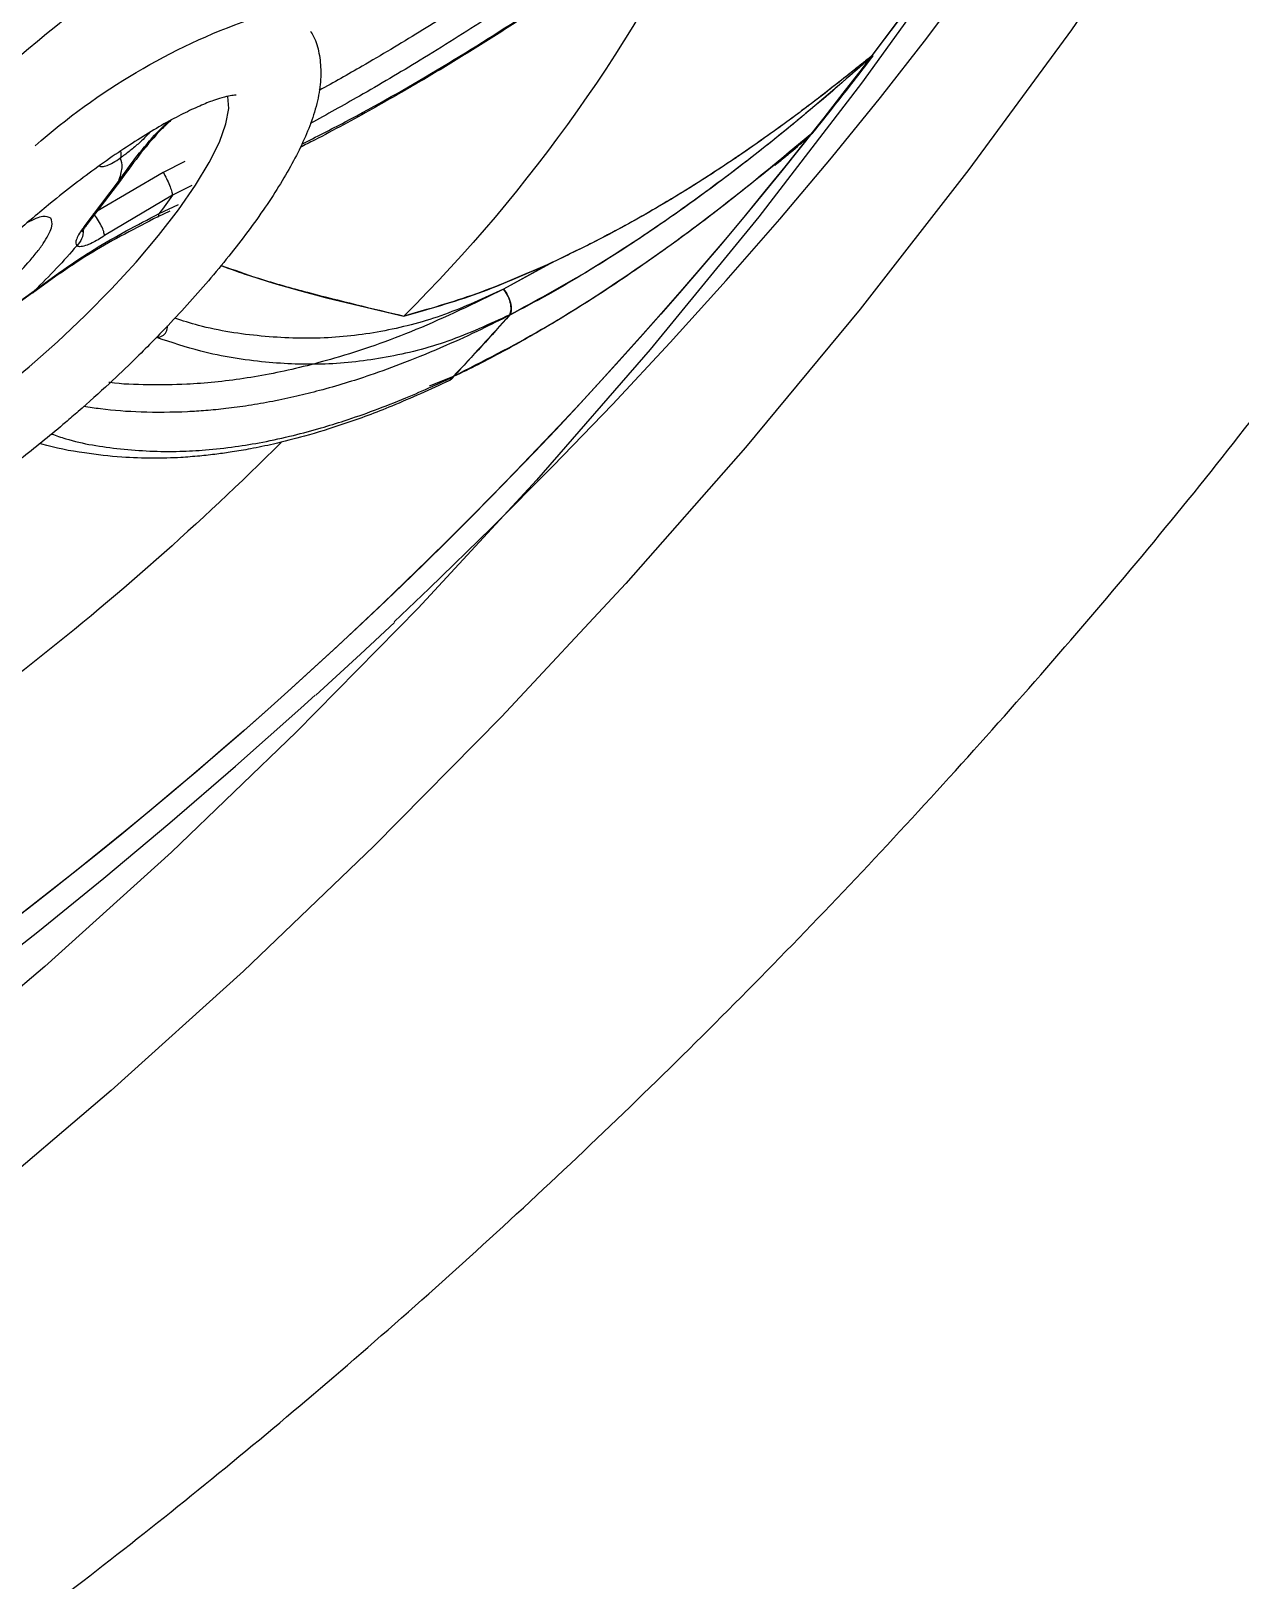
# Model space of a CAD drawing. Header units: inches. Extents: x 0 to 84, y -22 to 124.
# Drawn here: x 16.493 to 17.668, y 70.978 to 72.484 of the extents above; entities that cross this region are included whole.
import ezdxf

# ---------------------------------------------------------------- set-up
doc = ezdxf.new("R2010")
doc.units = ezdxf.units.IN
doc.header["$MEASUREMENT"] = 0
doc.layers.add('1', color=4, linetype='Continuous')
doc.layers.add('EXPORT', color=7, linetype='Continuous')
doc.layers.get('EXPORT').off()

# ---------------------------------------------------------------- blocks, each defined once
blk = doc.blocks.new('3.65 -1')
at = {"layer": '1', "color": 3, "linetype": 'Continuous', "lineweight": 25}
for p, q in [((-0.1629, -0.5992), (-0.1591, -0.5989)), ((-0.1628, -0.5993), (-0.1082, -0.6088)), ((-0.1047, -0.6084), (-0.1591, -0.5989)), ((-0.197, -0.6221), (-0.1245, -0.6059)), ((0.0321, -0.6136), (-0.0268, -0.621)), ((-0.0242, -0.6215), (0.0349, -0.614)), ((-0.2198, -0.6287), (-0.197, -0.6221)), ((-0.1886, -0.6444), (-0.1134, -0.6283)), ((-0.2087, -0.6503), (-0.1886, -0.6444)), ((-0.1669, -0.6487), (-0.1868, -0.6551)), ((-0.1761, -0.6541), (-0.1638, -0.6502)), ((-0.416, -0.9442), (-0.3623, -0.9306)), ((-0.4143, -0.9437), (-0.3623, -0.9304)), ((-0.2687, -0.9595), (-0.245, -0.9504)), ((-0.264, -0.9601), (-0.2612, -0.9593)), ((-0.064, -1.0956), (-0.019, -1.0958)), ((-0.019, -1.0958), (0.0403, -1.0954))]:
    blk.add_line(p, q, dxfattribs=at)
at = {"layer": '1', "color": 3, "linetype": 'Continuous', "lineweight": 25, "flags": 128}
for points in [[(0.2556, -0.61), (0.2522, -0.6154), (0.2425, -0.6246), (0.228, -0.6335), (0.2092, -0.6417), (0.1863, -0.6492), (0.1597, -0.6559), (0.1299, -0.6615), (0.0975, -0.6661), (0.063, -0.6696), (0.027, -0.6718), (-0.0098, -0.6728), (-0.0467, -0.6724), (-0.0832, -0.6708), (-0.1185, -0.668), (-0.152, -0.664), (-0.1832, -0.6588), (-0.2115, -0.6526), (-0.2363, -0.6455), (-0.2572, -0.6377), (-0.2739, -0.6291), (-0.286, -0.6201), (-0.2934, -0.6107), (-0.2934, -0.6107)], [(-0.1082, -0.6088), (-0.1068, -0.6089), (-0.1047, -0.6084)], [(-0.0242, -0.6215), (-0.0252, -0.6216), (-0.0268, -0.621)], [(-0.0643, -1.0951), (-0.111, -1.0945), (-0.1959, -1.0925), (-0.2802, -1.0892), (-0.3636, -1.0847), (-0.4458, -1.0789), (-0.5265, -1.0718), (-0.6056, -1.0636), (-0.6827, -1.0542), (-0.7575, -1.0436), (-0.8298, -1.0319), (-0.8994, -1.0192), (-0.966, -1.0054), (-1.0294, -0.9907), (-1.0894, -0.975), (-1.1458, -0.9585), (-1.1983, -0.9411), (-1.2469, -0.923), (-1.2913, -0.9042), (-1.3069, -0.8969)], [(1.2717, -0.8955), (1.2464, -0.9072), (1.2014, -0.9259), (1.1522, -0.9439), (1.099, -0.9612), (1.042, -0.9776), (0.9815, -0.9931), (0.9175, -1.0077), (0.8504, -1.0213), (0.7804, -1.0339), (0.7077, -1.0454), (0.6325, -1.0557), (0.555, -1.065), (0.4757, -1.073), (0.3947, -1.0799), (0.3122, -1.0855), (0.2287, -1.0898), (0.1443, -1.0929), (0.0594, -1.0947), (0.0406, -1.095)]]:
    blk.add_lwpolyline(points, dxfattribs=at)
at = {"layer": '1', "color": 3, "linetype": 'Continuous', "lineweight": 25}
for centre, radius, start, end in [((-0.0293, -3.2426), 2.8021, 87.0398, 102.0653), ((-0.108, -1.1542), 0.6359, 91.3985, 113.3229), ((-0.17, -0.5728), 0.0123, 209.6526, 240.4285), ((-0.0869, -0.597), 0.0201, 221.9171, 269.8443), ((-0.0744, -0.13), 0.5269, 257.4799, 259.8922), ((-0.2211, 0.6353), 1.5199, 248.3027, 268.0243), ((-0.0047, 1.9064), 2.8006, 268.0045, 281.643), ((-0.0119, 3.3639), 4.4387, 256.7037, 281.8458), ((-0.0126, 3.3615), 4.4364, 256.765, 281.9156), ((-0.0425, 2.38), 3.3471, 264.7338, 266.125), ((-0.0425, 2.3799), 3.3472, 264.7339, 266.1251), ((-0.2014, 2.3199), 3.3785, 260.1431, 261.7756), ((-0.2015, 2.3198), 3.3784, 260.1432, 261.7758)]:
    blk.add_arc(centre, radius, start, end, dxfattribs=at)
for points, knots in [([(-1.4284, -0.682), (-1.4284, -0.6818), (-1.4291, -0.6765), (-1.4271, -0.6674), (-1.4222, -0.6532), (-1.4143, -0.6393), (-1.4032, -0.6249), (-1.3887, -0.61), (-1.3706, -0.5946), (-1.3489, -0.5789), (-1.3235, -0.5631), (-1.2944, -0.5472), (-1.2617, -0.5315), (-1.2255, -0.5159), (-1.1858, -0.5007), (-1.1427, -0.4859), (-1.0965, -0.4716), (-1.0472, -0.4578), (-0.995, -0.4446), (-0.94, -0.4321), (-0.8825, -0.4203), (-0.8225, -0.4092), (-0.7604, -0.399), (-0.6963, -0.3896), (-0.6304, -0.381), (-0.5631, -0.3734), (-0.4945, -0.3666), (-0.4252, -0.3609), (-0.3556, -0.3561), (-0.2871, -0.3523), (-0.2225, -0.3495), (-0.166, -0.3477), (-0.1147, -0.3466), (-0.0673, -0.346), (-0.0346, -0.3459), (-0.019, -0.3459)], [0, 0, 0, 0, 0.000892, 0.044288, 0.078096, 0.110004, 0.141146, 0.172071, 0.203025, 0.234122, 0.265442, 0.297001, 0.328789, 0.360782, 0.392955, 0.425281, 0.457735, 0.490295, 0.52294, 0.555651, 0.588412, 0.621206, 0.654015, 0.686819, 0.719595, 0.75231, 0.784916, 0.817331, 0.849405, 0.880809, 0.910643, 0.936695, 0.956537, 0.979196, 1, 1, 1, 1]), ([(-0.3001, -0.6154), (-0.3001, -0.6154), (-0.3002, -0.6155), (-0.2972, -0.613), (-0.2909, -0.6091), (-0.2809, -0.6042), (-0.2673, -0.5989), (-0.2502, -0.5934), (-0.23, -0.588), (-0.2069, -0.5831), (-0.1816, -0.5786), (-0.1545, -0.5748), (-0.1261, -0.5717), (-0.0993, -0.5696), (-0.0749, -0.5682), (-0.0491, -0.5672), (-0.0305, -0.5671), (-0.019, -0.567)], [0, 0, 0, 0, 0.032085, 0.091063, 0.153609, 0.219761, 0.289111, 0.36107, 0.435002, 0.510257, 0.586142, 0.661754, 0.735497, 0.810691, 0.865318, 0.917049, 1, 1, 1, 1]), ([(-0.0868, -0.5803), (-0.0859, -0.5781), (-0.0844, -0.5747), (-0.0762, -0.5706), (-0.0702, -0.5689), (-0.0672, -0.568)], [0, 0, 0, 0, 0.482787, 0.745266, 1, 1, 1, 1]), ([(-0.2137, -0.5847), (-0.2114, -0.5849), (-0.2067, -0.5854), (-0.1972, -0.5853), (-0.1864, -0.5848), (-0.1795, -0.5839), (-0.176, -0.5835)], [0, 0, 0, 0, 0.207427, 0.432892, 0.717927, 1, 1, 1, 1]), ([(-0.1558, -0.5752), (-0.1562, -0.576), (-0.157, -0.5777), (-0.1615, -0.5801), (-0.1677, -0.5821), (-0.1732, -0.583), (-0.176, -0.5835)], [0, 0, 0, 0, 0.249864, 0.499991, 0.749866, 1, 1, 1, 1]), ([(-0.176, -0.5835), (-0.1747, -0.5862), (-0.1721, -0.5915), (-0.1634, -0.5965), (-0.1591, -0.5989)], [0, 0, 0, 0, 0.5, 1, 1, 1, 1]), ([(0.0487, -0.5803), (0.0478, -0.5825), (0.0464, -0.5859), (0.038, -0.59), (0.0292, -0.5928), (0.0185, -0.5951), (0.0027, -0.5972), (-0.019, -0.5983), (-0.0407, -0.5972), (-0.0565, -0.5951), (-0.0673, -0.5928), (-0.076, -0.59), (-0.0845, -0.5859), (-0.0859, -0.5825), (-0.0868, -0.5803)], [0, 0, 0, 0, 0.1197215, 0.184811, 0.2499999, 0.3150895, 0.3802785, 0.5, 0.6197215, 0.684811, 0.75, 0.8150895, 0.8802785, 1, 1, 1, 1]), ([(-0.237, -0.5901), (-0.2328, -0.5901), (-0.2091, -0.5903), (-0.1838, -0.5952), (-0.163, -0.5992)], [0, 0, 0, 0, 0.174215, 1, 1, 1, 1]), ([(-0.1591, -0.5989), (-0.1795, -0.5948), (-0.2049, -0.5897), (-0.229, -0.5893), (-0.2338, -0.5892)], [0, 0, 0, 0, 0.799275, 1, 1, 1, 1]), ([(-0.1134, -0.6283), (-0.1141, -0.6273), (-0.1156, -0.6252), (-0.1178, -0.6193), (-0.1195, -0.6121), (-0.12, -0.6073), (-0.1202, -0.605)], [0, 0, 0, 0, 0.241066, 0.5, 0.758934, 1, 1, 1, 1]), ([(-0.1134, -0.6283), (-0.1109, -0.6278), (-0.106, -0.627), (-0.0991, -0.6251), (-0.0927, -0.6228), (-0.088, -0.6199), (-0.0873, -0.618), (-0.087, -0.6171)], [0, 0, 0, 0, 0.168973, 0.334711, 0.541495, 0.770886, 1, 1, 1, 1]), ([(-0.1081, -0.6088), (-0.1074, -0.6089), (-0.1051, -0.6093), (-0.1025, -0.61), (-0.1004, -0.6107), (-0.1003, -0.6108), (-0.1002, -0.6108)], [0, 0, 0, 0, 0.14716, 0.485903, 0.787364, 1, 1, 1, 1]), ([(-0.1047, -0.6084), (-0.102, -0.6089), (-0.0968, -0.61), (-0.0912, -0.6121), (-0.0874, -0.6145), (-0.0871, -0.6162), (-0.087, -0.6171)], [0, 0, 0, 0, 0.249863, 0.499991, 0.749867, 1, 1, 1, 1]), ([(-0.087, -0.6171), (-0.0773, -0.6181), (-0.058, -0.6202), (-0.0372, -0.6208), (-0.0268, -0.621)], [0, 0, 0, 0, 0.5, 1, 1, 1, 1]), ([(-0.3953, -0.6191), (-0.395, -0.621), (-0.3936, -0.6288), (-0.3868, -0.6412), (-0.3758, -0.6559), (-0.3608, -0.6692), (-0.343, -0.6808), (-0.3226, -0.6908), (-0.3007, -0.6994), (-0.2766, -0.707), (-0.2504, -0.7138), (-0.2222, -0.7197), (-0.1925, -0.7247), (-0.1619, -0.7289), (-0.1308, -0.7321), (-0.1023, -0.7342), (-0.0763, -0.7356), (-0.0496, -0.7366), (-0.0304, -0.7367), (-0.019, -0.7368)], [0, 0, 0, 0, 0.016374, 0.067388, 0.123545, 0.188443, 0.261013, 0.329471, 0.395944, 0.462629, 0.52924, 0.595519, 0.661137, 0.725524, 0.787345, 0.848074, 0.892013, 0.936209, 1, 1, 1, 1]), ([(-0.197, -0.6221), (-0.1965, -0.6243), (-0.1954, -0.6288), (-0.1931, -0.6355), (-0.1907, -0.6411), (-0.1893, -0.6433), (-0.1886, -0.6444)], [0, 0, 0, 0, 0.244401, 0.503416, 0.760556, 1, 1, 1, 1]), ([(-0.0268, -0.621), (-0.0502, -0.6238), (-0.0967, -0.6294), (-0.1436, -0.6423), (-0.1669, -0.6487)], [0, 0, 0, 0, 0.5026095, 1, 1, 1, 1]), ([(-0.1638, -0.6502), (-0.1405, -0.6436), (-0.0938, -0.6303), (-0.0474, -0.6244), (-0.0241, -0.6215)], [0, 0, 0, 0, 0.497801, 1, 1, 1, 1]), ([(-0.019, -0.7368), (-0.0054, -0.7367), (0.0136, -0.7365), (0.0414, -0.7354), (0.0647, -0.7342), (0.0918, -0.7321), (0.1192, -0.7294), (0.1468, -0.7258), (0.1737, -0.7216), (0.1996, -0.7166), (0.2242, -0.7109), (0.2472, -0.7044), (0.2685, -0.6973), (0.2881, -0.6892), (0.306, -0.6801), (0.322, -0.6696), (0.3359, -0.6577), (0.347, -0.644), (0.3544, -0.6313), (0.3564, -0.6227), (0.3571, -0.6198)], [0, 0, 0, 0, 0.076704, 0.107452, 0.158267, 0.210495, 0.266004, 0.323334, 0.381922, 0.441336, 0.501312, 0.561711, 0.622518, 0.683839, 0.745872, 0.808553, 0.869019, 0.923929, 0.974299, 1, 1, 1, 1]), ([(-0.1638, -0.6501), (-0.1639, -0.6502), (-0.1644, -0.6504), (-0.1654, -0.65), (-0.1664, -0.6491), (-0.1669, -0.6487)], [0, 0, 0, 0, 0.1298755, 0.5801113, 1, 1, 1, 1]), ([(-0.9812, -0.7355), (-0.9441, -0.7363), (-0.8709, -0.7378), (-0.7797, -0.7332), (-0.7122, -0.7275), (-0.6675, -0.7228), (-0.623, -0.7172), (-0.5787, -0.7108), (-0.5284, -0.7025), (-0.4718, -0.6918), (-0.4144, -0.6797), (-0.378, -0.6708), (-0.3625, -0.6671)], [0, 0, 0, 0, 0.187094, 0.368566, 0.440128, 0.511263, 0.582066, 0.65262, 0.722992, 0.822629, 0.924468, 1, 1, 1, 1]), ([(-0.9872, -0.7591), (-0.9752, -0.7595), (-0.9483, -0.7604), (-0.9028, -0.7607), (-0.8535, -0.7599), (-0.8076, -0.758), (-0.7679, -0.7556), (-0.733, -0.753), (-0.6976, -0.7497), (-0.6623, -0.7459), (-0.6265, -0.7415), (-0.5921, -0.7367), (-0.5604, -0.7318), (-0.5147, -0.7242), (-0.4571, -0.7132), (-0.3917, -0.699), (-0.3519, -0.6891), (-0.3342, -0.6847)], [0, 0, 0, 0, 0.057878, 0.129448, 0.214646, 0.287757, 0.340461, 0.396516, 0.446599, 0.50086, 0.556405, 0.608555, 0.656354, 0.699875, 0.815622, 0.918173, 1, 1, 1, 1]), ([(-0.9705, -0.7813), (-0.9365, -0.7816), (-0.8729, -0.782), (-0.7817, -0.7774), (-0.7038, -0.7706), (-0.6391, -0.7629), (-0.5843, -0.7549), (-0.5347, -0.7466), (-0.4863, -0.7373), (-0.4374, -0.727), (-0.384, -0.7144), (-0.3416, -0.7037), (-0.3162, -0.6964), (-0.3113, -0.695)], [0, 0, 0, 0, 0.157681, 0.294763, 0.411243, 0.507115, 0.584062, 0.657299, 0.730449, 0.80351, 0.88011, 0.976585, 1, 1, 1, 1]), ([(-0.3144, -0.6937), (-0.3296, -0.6981), (-0.3772, -0.7118), (-0.4598, -0.731), (-0.5416, -0.7469), (-0.6059, -0.7571), (-0.6506, -0.7633), (-0.6968, -0.7687), (-0.7409, -0.773), (-0.7817, -0.7761), (-0.8212, -0.7784), (-0.8613, -0.78), (-0.9021, -0.7809), (-0.9379, -0.781), (-0.959, -0.7807), (-0.9684, -0.7805)], [0, 0, 0, 0, 0.072291, 0.226984, 0.381633, 0.445982, 0.518312, 0.583468, 0.65429, 0.717289, 0.768117, 0.833621, 0.900552, 0.955945, 1, 1, 1, 1]), ([(-0.3623, -0.9304), (-0.3424, -0.9239), (-0.3028, -0.9112), (-0.2495, -0.8827), (-0.2009, -0.8475), (-0.1581, -0.8046), (-0.1273, -0.7663), (-0.1128, -0.7406), (-0.1088, -0.7336)], [0, 0, 0, 0, 0.188043, 0.373404, 0.556605, 0.744755, 0.930393, 1, 1, 1, 1]), ([(-0.3623, -0.9306), (-0.3319, -0.9213), (-0.2719, -0.9029), (-0.21, -0.8754), (-0.1681, -0.8533), (-0.1421, -0.8381), (-0.1177, -0.8222), (-0.0948, -0.8057), (-0.0704, -0.7863), (-0.0453, -0.7633), (-0.0274, -0.7456), (-0.0195, -0.736), (-0.0193, -0.7358)], [0, 0, 0, 0, 0.20172, 0.397379, 0.474536, 0.551232, 0.627571, 0.70364, 0.779513, 0.88694, 0.99674, 1, 1, 1, 1]), ([(-0.3497, -0.953), (-0.3289, -0.9461), (-0.2878, -0.9326), (-0.2333, -0.9028), (-0.1852, -0.8674), (-0.1427, -0.8247), (-0.1084, -0.7813), (-0.0904, -0.7486), (-0.0832, -0.7354)], [0, 0, 0, 0, 0.183944, 0.361866, 0.534341, 0.700474, 0.878799, 1, 1, 1, 1]), ([(-0.3497, -0.9532), (-0.3396, -0.9503), (-0.3171, -0.9438), (-0.2813, -0.9319), (-0.2447, -0.9183), (-0.2128, -0.9048), (-0.1866, -0.8926), (-0.1647, -0.8814), (-0.1435, -0.8697), (-0.1232, -0.8576), (-0.1037, -0.8449), (-0.0858, -0.8323), (-0.0701, -0.8203), (-0.0485, -0.8027), (-0.0232, -0.7793), (-0.0002, -0.7549), (0.011, -0.7405), (0.0143, -0.7363)], [0, 0, 0, 0, 0.060106, 0.134432, 0.22291, 0.298835, 0.353569, 0.411782, 0.463793, 0.520143, 0.577826, 0.631984, 0.681623, 0.72682, 0.845642, 0.954372, 1, 1, 1, 1]), ([(-0.1768, -0.7267), (-0.1827, -0.738), (-0.1961, -0.7637), (-0.2283, -0.8161), (-0.2555, -0.8568), (-0.2735, -0.8837)], [0, 0, 0, 0, 0.2104468, 0.4800206, 1, 1, 1, 1]), ([(-0.1765, -0.7267), (-0.1809, -0.7351), (-0.2088, -0.7886), (-0.2439, -0.8402), (-0.2735, -0.8837)], [0, 0, 0, 0, 0.155968, 1, 1, 1, 1]), ([(0.0555, -0.7346), (0.0533, -0.7388), (0.0429, -0.7584), (0.0171, -0.7912), (-0.015, -0.8243), (-0.0441, -0.8485), (-0.0658, -0.8646), (-0.0899, -0.8806), (-0.1145, -0.8951), (-0.1388, -0.9079), (-0.1636, -0.9199), (-0.1901, -0.9315), (-0.2187, -0.9427), (-0.2451, -0.9521), (-0.2615, -0.9574), (-0.2687, -0.9597)], [0, 0, 0, 0, 0.043772, 0.2026, 0.36329, 0.429548, 0.504023, 0.571112, 0.644035, 0.708902, 0.761238, 0.828685, 0.897602, 0.954638, 1, 1, 1, 1]), ([(-0.2633, -0.9599), (-0.2437, -0.9534), (-0.2072, -0.9413), (-0.1612, -0.9221), (-0.1251, -0.9048), (-0.0978, -0.8899), (-0.0774, -0.8776), (-0.0619, -0.8674), (-0.0482, -0.8579), (-0.0348, -0.8479), (-0.0185, -0.835), (0.0006, -0.8182), (0.0229, -0.796), (0.0464, -0.7681), (0.0628, -0.7467), (0.0697, -0.7342), (0.07, -0.7337)], [0, 0, 0, 0, 0.123665, 0.230148, 0.319379, 0.391329, 0.445971, 0.490193, 0.527406, 0.569637, 0.616889, 0.687703, 0.770206, 0.872485, 0.995039, 1, 1, 1, 1]), ([(-0.0832, -0.7354), (-0.0839, -0.7359), (-0.0882, -0.7389), (-0.094, -0.7387), (-0.0979, -0.735), (-0.0987, -0.7343)], [0, 0, 0, 0, 0.134594, 0.832449, 1, 1, 1, 1]), ([(-0.2735, -0.8837), (-0.2956, -0.8951), (-0.3402, -0.918), (-0.3906, -0.9355), (-0.416, -0.9442)], [0, 0, 0, 0, 0.497463, 1, 1, 1, 1]), ([(-0.4143, -0.9437), (-0.389, -0.9349), (-0.3392, -0.9175), (-0.2951, -0.8949), (-0.2735, -0.8837)], [0, 0, 0, 0, 0.508308, 1, 1, 1, 1]), ([(-0.3497, -0.953), (-0.3512, -0.9522), (-0.3544, -0.9504), (-0.3585, -0.9447), (-0.3614, -0.9376), (-0.362, -0.9327), (-0.3623, -0.9304)], [0, 0, 0, 0, 0.243746, 0.504295, 0.76245, 1, 1, 1, 1]), ([(-0.3623, -0.9306), (-0.362, -0.933), (-0.3614, -0.9379), (-0.3584, -0.945), (-0.3543, -0.9507), (-0.3512, -0.9524), (-0.3497, -0.9532)], [0, 0, 0, 0, 0.24063, 0.5, 0.759369, 1, 1, 1, 1]), ([(-0.7798, -1.0087), (-0.7798, -1.0087), (-0.7799, -1.0087), (-0.78, -1.0087), (-0.78, -1.0086), (-0.78, -1.0086), (-0.7799, -1.0086), (-0.7798, -1.0085), (-0.7794, -1.0085), (-0.7785, -1.0083), (-0.7758, -1.008), (-0.7701, -1.0076), (-0.763, -1.0071), (-0.756, -1.0065), (-0.7499, -1.0061), (-0.7433, -1.0056), (-0.7357, -1.0049), (-0.7271, -1.0042), (-0.7179, -1.0034), (-0.708, -1.0025), (-0.6975, -1.0014), (-0.6864, -1.0003), (-0.6743, -0.9989), (-0.6615, -0.9974), (-0.6481, -0.9956), (-0.6343, -0.9937), (-0.6202, -0.9917), (-0.6058, -0.9894), (-0.5865, -0.9862), (-0.544, -0.9784), (-0.4841, -0.965), (-0.4362, -0.9504), (-0.4143, -0.9437)], [0, 0, 0, 0, 0.000333, 0.000622, 0.000893, 0.001176, 0.001495, 0.002083, 0.002831, 0.005715, 0.009977, 0.02598, 0.050208, 0.065886, 0.08082, 0.097326, 0.117764, 0.13998, 0.16396, 0.189693, 0.217165, 0.246362, 0.277267, 0.311827, 0.347411, 0.384005, 0.421597, 0.460173, 0.49972, 0.578519, 0.807008, 1, 1, 1, 1]), ([(-0.7798, -1.0087), (-0.7798, -1.0087), (-0.7799, -1.0087), (-0.78, -1.0087), (-0.78, -1.0086), (-0.78, -1.0086), (-0.7799, -1.0086), (-0.7796, -1.0085), (-0.778, -1.0082), (-0.775, -1.008), (-0.7706, -1.0076), (-0.7659, -1.0073), (-0.7601, -1.0068), (-0.7493, -1.006), (-0.7319, -1.0047), (-0.7065, -1.0024), (-0.6858, -1.0002), (-0.6712, -0.9985), (-0.6642, -0.9977), (-0.6562, -0.9967), (-0.6454, -0.9952), (-0.6321, -0.9934), (-0.617, -0.9911), (-0.6022, -0.9888), (-0.5694, -0.9832), (-0.5225, -0.9738), (-0.4653, -0.9595), (-0.4315, -0.949), (-0.416, -0.9442)], [0, 0, 0, 0, 0.000433, 0.000803, 0.000984, 0.001171, 0.001592, 0.00274, 0.004409, 0.01687, 0.026779, 0.039308, 0.054456, 0.072215, 0.123902, 0.190398, 0.271425, 0.287274, 0.305842, 0.327115, 0.351075, 0.39245, 0.433104, 0.473046, 0.512282, 0.700121, 0.862339, 1, 1, 1, 1]), ([(-0.7798, -1.0087), (-0.7492, -1.0078), (-0.6899, -1.006), (-0.6063, -0.9995), (-0.5196, -0.9892), (-0.4333, -0.9747), (-0.3764, -0.9599), (-0.3497, -0.953)], [0, 0, 0, 0, 0.1983, 0.383977, 0.557019, 0.792773, 1, 1, 1, 1]), ([(-0.7798, -1.0087), (-0.7569, -1.0081), (-0.7122, -1.0069), (-0.6461, -1.0028), (-0.586, -0.9973), (-0.5301, -0.9903), (-0.4801, -0.9826), (-0.4334, -0.9737), (-0.39, -0.9641), (-0.3633, -0.9569), (-0.3497, -0.9532)], [0, 0, 0, 0, 0.148037, 0.289505, 0.435701, 0.552714, 0.674469, 0.789565, 0.893364, 1, 1, 1, 1]), ([(-0.6847, -1.0238), (-0.647, -1.0217), (-0.5715, -1.0176), (-0.4636, -1.0043), (-0.3609, -0.9859), (-0.2994, -0.9683), (-0.2687, -0.9595)], [0, 0, 0, 0, 0.250201, 0.500254, 0.750186, 1, 1, 1, 1]), ([(-0.6847, -1.0238), (-0.6729, -1.0233), (-0.6484, -1.0222), (-0.6109, -1.0197), (-0.5753, -1.0168), (-0.5402, -1.0133), (-0.5041, -1.0092), (-0.465, -1.0038), (-0.4279, -0.9978), (-0.3971, -0.992), (-0.3713, -0.9867), (-0.3465, -0.9811), (-0.3206, -0.9747), (-0.294, -0.9675), (-0.2771, -0.9623), (-0.2687, -0.9597)], [0, 0, 0, 0, 0.077939, 0.161391, 0.25017, 0.318243, 0.40175, 0.500206, 0.593689, 0.669275, 0.727456, 0.786919, 0.859375, 0.930389, 1, 1, 1, 1]), ([(-0.2687, -0.9595), (-0.2679, -0.9597), (-0.2661, -0.9601), (-0.2643, -0.9601), (-0.2634, -0.9597), (-0.2633, -0.9596)], [0, 0, 0, 0, 0.454643, 0.9328191, 1, 1, 1, 1]), ([(-0.2687, -0.9597), (-0.267, -0.9601), (-0.2651, -0.9606), (-0.2635, -0.9599), (-0.2633, -0.9598)], [0, 0, 0, 0, 0.883822, 1, 1, 1, 1]), ([(-0.6374, -1.0219), (-0.6437, -1.0223), (-0.6549, -1.023), (-0.6693, -1.0236), (-0.6783, -1.0239), (-0.6827, -1.0239), (-0.684, -1.0239), (-0.6845, -1.0239), (-0.6846, -1.0239), (-0.6847, -1.0238)], [0, 0, 0, 0, 0.408431, 0.717881, 0.913394, 0.969829, 0.988001, 0.994718, 1, 1, 1, 1]), ([(-0.6437, -1.0223), (-0.6461, -1.0224), (-0.6566, -1.023), (-0.6692, -1.0236), (-0.6802, -1.0239), (-0.6832, -1.0239), (-0.6842, -1.0239), (-0.6846, -1.0239), (-0.6847, -1.0238)], [0, 0, 0, 0, 0.179796, 0.774571, 0.928408, 0.974052, 0.989337, 1, 1, 1, 1])]:
    blk.add_open_spline(points, degree=3, knots=knots, dxfattribs=at)
blk = doc.blocks.new('2020 HS PILLOW')
at = {"layer": '1', "color": 2}
for points, knots in [([(5.8034, -0.0127), (5.5758, -0.0117), (5.1207, -0.0097), (4.4379, -0.0073), (3.7551, -0.0052), (3.0724, -0.0034), (2.3896, -0.0021), (1.7069, -0.001), (1.0241, -0.0003), (0.3414, 0), (-0.3414, 0), (-1.0241, -0.0003), (-1.7069, -0.001), (-2.3896, -0.0021), (-3.0724, -0.0034), (-3.7551, -0.0052), (-4.4379, -0.0073), (-5.1207, -0.0097), (-5.5758, -0.0117), (-5.8034, -0.0127)], [0, 0, 0, 0, 0.058824, 0.117648, 0.176472, 0.235295, 0.294119, 0.352942, 0.411765, 0.470588, 0.529412, 0.588235, 0.647058, 0.705881, 0.764705, 0.823528, 0.882352, 0.941176, 1, 1, 1, 1]), ([(5.8027, -0.0093), (4.0523, -0.005), (0.1838, 0.0045), (-3.6846, -0.0044), (-5.8027, -0.0093)], [0, 0, 0, 0, 0.452479, 1, 1, 1, 1])]:
    blk.add_open_spline(points, degree=3, knots=knots, dxfattribs=at)
blk = doc.blocks.new('2026 RELAY')
at = {"color": 8, "linetype": 'Continuous', "lineweight": 25, "flags": 128}
for points in [[(17.6821, 72.2543), (17.5971, 72.1203), (17.5045, 71.9848), (17.4049, 71.8489), (17.2991, 71.7132), (17.1875, 71.5788), (17.0711, 71.4464), (16.9504, 71.3168), (16.8263, 71.191), (16.6995, 71.0696), (16.5708, 70.9536), (16.4412, 70.8435), (16.3112, 70.74), (16.1819, 70.644), (16.054, 70.5558), (15.9283, 70.4762)], [(17.6911, 72.5665), (17.6294, 72.4449), (17.559, 72.3198), (17.4803, 72.1922), (17.394, 72.0629), (17.3005, 71.9329), (17.2006, 71.8029), (17.095, 71.674), (16.9842, 71.5469), (16.8692, 71.4225), (16.7507, 71.3018), (16.6295, 71.1854), (16.5064, 71.0743), (16.3823, 70.9692), (16.258, 70.8707), (16.1343, 70.7796), (16.0122, 70.6964), (15.8924, 70.6219), (15.7758, 70.5563), (15.6631, 70.5003), (15.5552, 70.4542)]]:
    blk.add_lwpolyline(points, dxfattribs=at)
at = {"layer": '1', "color": 3, "linetype": 'Continuous', "lineweight": 25}
for points, knots in [([(18.0267, 71.7121), (18.1084, 71.8126), (18.1848, 71.9127), (18.2915, 72.0623), (18.3258, 72.1121), (18.3915, 72.2114), (18.4225, 72.2602), (18.5102, 72.4045), (18.5617, 72.4978), (18.6281, 72.6333), (18.6484, 72.6778), (18.6762, 72.7433), (18.6849, 72.765), (18.7015, 72.8078), (18.7092, 72.8289), (18.7454, 72.9326), (18.7659, 73.0103), (18.7853, 73.1192), (18.7899, 73.1541), (18.7943, 73.2046), (18.7953, 73.221), (18.7964, 73.2533), (18.7965, 73.2691), (18.7945, 73.3458), (18.785, 73.4001), (18.7481, 73.4953), (18.7206, 73.5362), (18.6756, 73.5785), (18.6661, 73.5865), (18.6462, 73.6015), (18.6359, 73.6085), (18.6036, 73.628), (18.5804, 73.6392), (18.5068, 73.6668), (18.4518, 73.6777), (18.3742, 73.6815), (18.3582, 73.6817), (18.3256, 73.6813), (18.3089, 73.6805), (18.258, 73.6769), (18.2227, 73.6725), (18.1128, 73.6537), (18.0344, 73.6335), (17.9299, 73.5986), (17.9087, 73.5912), (17.8656, 73.5753), (17.8437, 73.5668), (17.7772, 73.5401), (17.7322, 73.5206), (17.5949, 73.4568), (17.5005, 73.4074), (17.3545, 73.3233), (17.3051, 73.2936), (17.2298, 73.2464), (17.2045, 73.2302), (17.1539, 73.1971), (17.1285, 73.1803), (17.0016, 73.0943), (16.8997, 73.0204), (16.7974, 72.9414)], [0, 0, 0, 0, 0.0625, 0.0625, 0.09375, 0.09375, 0.125, 0.125, 0.1875, 0.1875, 0.21875, 0.21875, 0.234375, 0.234375, 0.25, 0.25, 0.3125, 0.3125, 0.34375, 0.34375, 0.359375, 0.359375, 0.375, 0.375, 0.4375, 0.4375, 0.5, 0.5, 0.515625, 0.515625, 0.53125, 0.53125, 0.5625, 0.5625, 0.625, 0.625, 0.640625, 0.640625, 0.65625, 0.65625, 0.6875, 0.6875, 0.75, 0.75, 0.765625, 0.765625, 0.78125, 0.78125, 0.8125, 0.8125, 0.875, 0.875, 0.90625, 0.90625, 0.921875, 0.921875, 0.9375, 0.9375, 1, 1, 1, 1]), ([(16.4307, 72.8113), (16.396, 72.7808), (16.3614, 72.7499), (16.2925, 72.6871), (16.2583, 72.6551), (16.1558, 72.5578), (16.0882, 72.4908), (15.9876, 72.3871), (15.9544, 72.3522), (15.889, 72.2822), (15.8568, 72.2469), (15.7615, 72.1406), (15.6998, 72.0689), (15.6099, 71.9602), (15.5804, 71.9238), (15.5223, 71.8505), (15.4936, 71.8135), (15.4099, 71.7032), (15.3571, 71.6303), (15.2571, 71.4857), (15.2099, 71.414), (15.1436, 71.3073), (15.1222, 71.2718), (15.0809, 71.2013), (15.061, 71.1661), (15.0042, 71.0625), (14.9701, 70.9953), (14.9092, 70.8646), (14.8823, 70.8011), (14.8476, 70.7087), (14.8369, 70.6783), (14.8175, 70.6186), (14.8088, 70.5893), (14.7857, 70.504), (14.7744, 70.45), (14.7597, 70.3479), (14.7564, 70.2998), (14.7574, 70.2319), (14.7588, 70.21), (14.7636, 70.1677), (14.767, 70.1476), (14.7802, 70.0898), (14.7929, 70.0551), (14.8262, 69.9928), (14.8468, 69.9653), (14.8835, 69.9297), (14.8968, 69.9187), (14.9252, 69.8988), (14.9403, 69.8899), (14.9882, 69.8662), (15.0236, 69.8545), (15.101, 69.8393), (15.143, 69.8357), (15.1999, 69.8364), (15.2115, 69.8368), (15.2351, 69.8381), (15.2472, 69.8391), (15.2838, 69.8427), (15.3088, 69.8461), (15.3858, 69.8594), (15.4397, 69.8723), (15.5522, 69.9062), (15.6109, 69.9271), (15.6875, 69.9584), (15.7029, 69.9649), (15.7342, 69.9785), (15.75, 69.9855), (15.7976, 70.0073), (15.8296, 70.0227), (15.9268, 70.0717), (15.9928, 70.1078), (16.1273, 70.1871), (16.1959, 70.2302), (16.2831, 70.2886), (16.3007, 70.3005), (16.3359, 70.3247), (16.3536, 70.3371), (16.4066, 70.3746), (16.4419, 70.4003), (16.5477, 70.4793), (16.6181, 70.5345), (16.7588, 70.6502), (16.8291, 70.7106), (16.9344, 70.8052), (16.9695, 70.8375), (17.039, 70.9027), (17.0733, 70.9356), (17.1754, 71.0355), (17.2419, 71.1034), (17.3722, 71.242), (17.4359, 71.3127), (17.5293, 71.4208), (17.5601, 71.4572), (17.6203, 71.5301), (17.6497, 71.5667), (17.6782, 71.6036)], [0, 0, 0, 0, 0.015625, 0.015625, 0.03125, 0.03125, 0.0625, 0.0625, 0.078125, 0.078125, 0.09375, 0.09375, 0.125, 0.125, 0.140625, 0.140625, 0.15625, 0.15625, 0.1875, 0.1875, 0.21875, 0.21875, 0.234375, 0.234375, 0.25, 0.25, 0.28125, 0.28125, 0.3125, 0.3125, 0.328125, 0.328125, 0.34375, 0.34375, 0.375, 0.375, 0.40625, 0.40625, 0.421875, 0.421875, 0.4375, 0.4375, 0.46875, 0.46875, 0.5, 0.5, 0.515625, 0.515625, 0.53125, 0.53125, 0.5625, 0.5625, 0.59375, 0.59375, 0.601562, 0.601562, 0.609375, 0.609375, 0.625, 0.625, 0.65625, 0.65625, 0.6875, 0.6875, 0.695312, 0.695312, 0.703125, 0.703125, 0.71875, 0.71875, 0.75, 0.75, 0.78125, 0.78125, 0.789062, 0.789062, 0.796875, 0.796875, 0.8125, 0.8125, 0.84375, 0.84375, 0.875, 0.875, 0.890625, 0.890625, 0.90625, 0.90625, 0.9375, 0.9375, 0.96875, 0.96875, 0.984375, 0.984375, 1, 1, 1, 1])]:
    blk.add_open_spline(points, degree=3, knots=knots, dxfattribs=at)
at = {"layer": '1', "color": 3, "rotation": 224.9999999999999}
blk.add_blockref('2020 HS PILLOW', (12.9179, 71.168), dxfattribs=at)
at = {"layer": 'EXPORT', "color": 1, "xscale": -1, "rotation": 42.89954660178078}
blk.add_blockref('3.65 -1', (16.0535, 72.1677), dxfattribs=at)

msp = doc.modelspace()

# ---------------------------------------------------------------- block references
msp.add_blockref('2026 RELAY', (0, 0.5))

doc.saveas('drawing.dxf')
